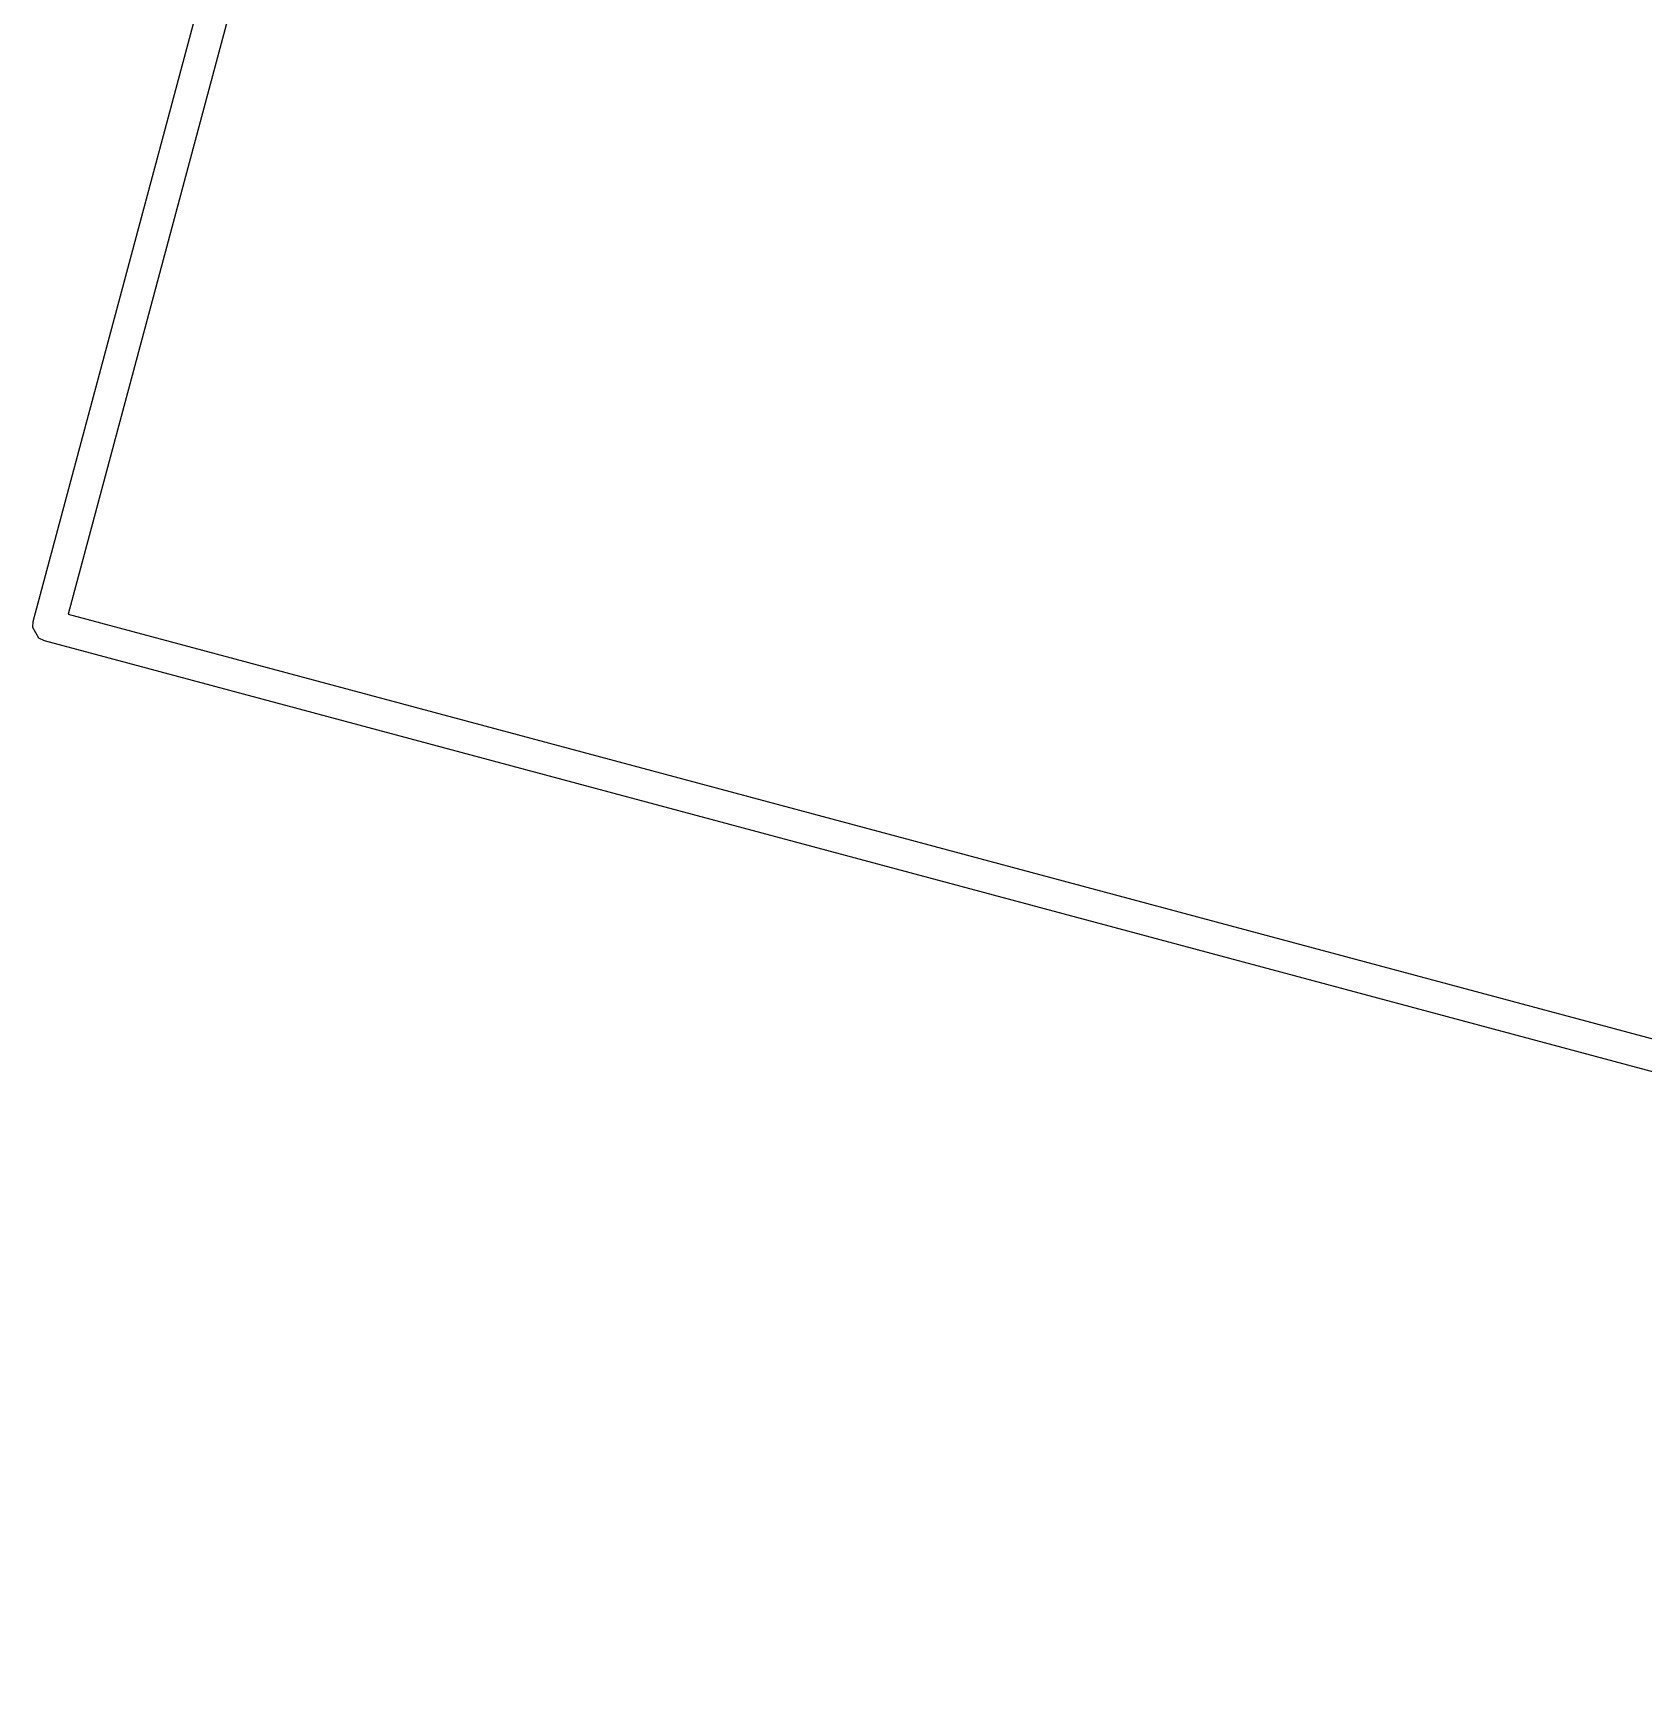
# Model space of a CAD drawing. Header units: inches. Extents: x 3.93 to 7.4, y -5.66 to -1.55.
# Drawn here: x 5.7813 to 6.0213, y -5.2909 to -5.0455 of the extents above; entities that cross this region are included whole.
import ezdxf

# ---------------------------------------------------------------- set-up
doc = ezdxf.new("R2010")
doc.units = ezdxf.units.IN
doc.header["$MEASUREMENT"] = 0
doc.layers.add('F.Silkscreen', color=41, linetype='CONTINUOUS', true_color=0xf2eda1)

msp = doc.modelspace()

# ---------------------------------------------------------------- linework, layer by layer
at = {"layer": 'F.Silkscreen', "linetype": 'CONTINUOUS'}
for p, q in [((5.78136, -5.13315), (5.93625, -4.55511)), ((5.9402, -4.55862), (5.78654, -5.13209)), ((5.78654, -5.13209), (6.36001, -5.28575)), ((5.7813, -5.13407), (5.78136, -5.13315)), ((5.7822, -5.13563), (5.7813, -5.13407)), ((5.78303, -5.13604), (5.7822, -5.13563)), ((6.36107, -5.29093), (5.78303, -5.13604))]:
    msp.add_line(p, q, dxfattribs=at)

doc.saveas('drawing.dxf')
